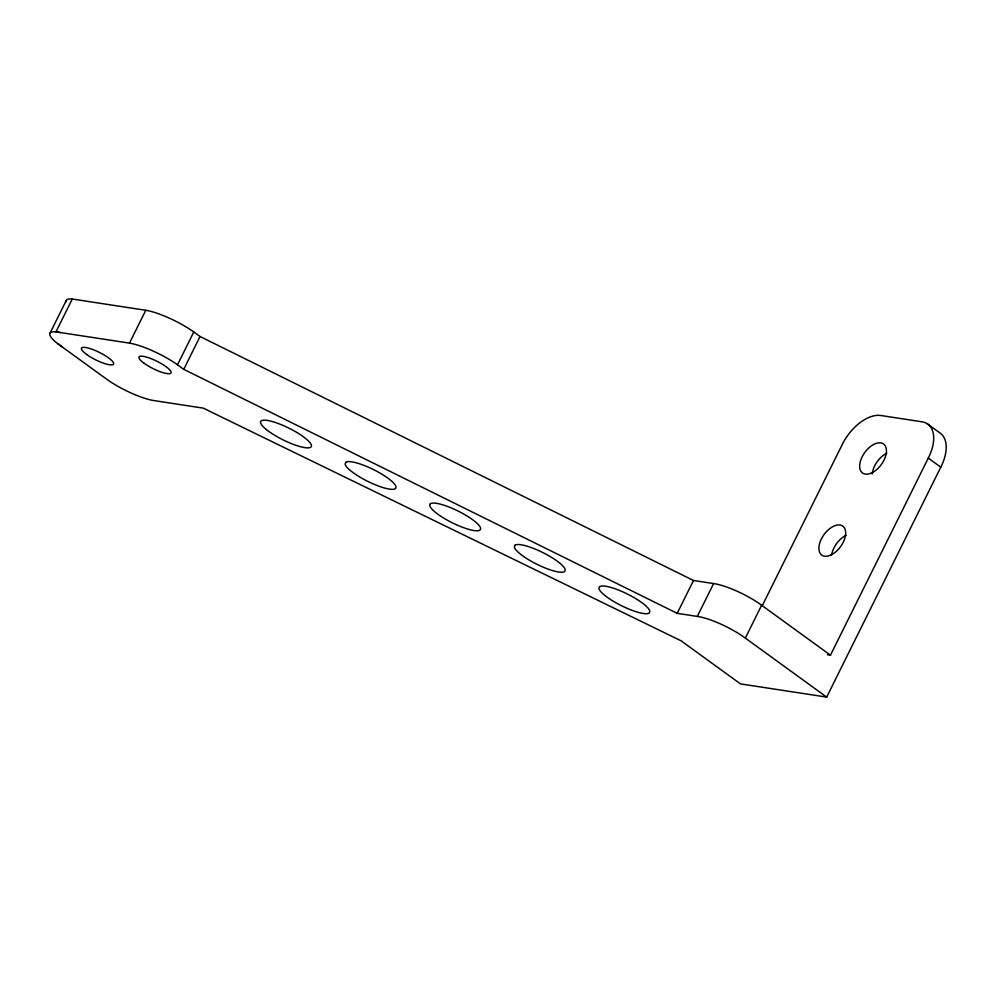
<?xml version="1.0" encoding="UTF-8"?>
<svg xmlns="http://www.w3.org/2000/svg" width="996" height="996" viewBox="0 0 996 996"><rect width="100%" height="100%" fill="white"/><g stroke="black" fill="none" stroke-linecap="round" stroke-linejoin="round"><path stroke-width="1.49" d="M49.949 333.336L66.259 300.493M762.177 605.892L842.068 444.901A36.889 21.09 -54 0 1 881.36 415.581L921.586 421.744A36.927 21.115 -54 0 1 928.272 458.11L830.465 655.181L761.629 605.257A36.64 8.454 26.4 0 0 713.609 583.569L693.502 580.494L200.047 336.499L193.797 331.954A38.483 8.914 26.4 0 0 145.777 310.279L72.26 299.024L55.963 331.867L54.481 331.743A33.777 7.831 26.4 0 0 55.963 342.313L62.549 347.193M60.507 332.564L55.963 331.867L129.468 343.122L145.777 310.279M927.102 423.636L939.614 432.725A36.927 21.115 -54 0 1 940.784 467.186L826.68 697.1L745.332 638.1A36.64 8.454 26.4 0 0 697.312 616.424L677.193 613.337L183.75 369.342L177.487 364.797L193.797 331.954M183.75 369.342L200.047 336.499M677.193 613.337L693.502 580.494M697.312 616.424L713.609 583.569M745.332 638.1L761.629 605.257M72.26 299.024L70.778 298.9A33.777 7.831 26.4 0 0 66.097 301.738M827.439 654.721L830.465 655.181M826.68 697.1L740.476 683.891L681.027 640.777L203.221 408.123L154.38 400.641A37.226 8.615 26.4 0 1 106.672 379.19L57.594 343.595M928.272 458.11L940.784 467.186M129.468 343.122A38.483 8.914 26.4 0 1 177.487 364.797M831.648 554.76A17.903 10.234 -54 0 1 846.065 535.325M872.235 473.922A17.903 10.234 -54 0 1 886.813 453.217M345.724 462.356L345.139 463.974A28.274 6.549 26.4 0 0 368.358 481.666A28.274 6.549 26.4 0 0 395.487 488.588L396.072 486.969A28.274 6.549 26.4 0 0 372.853 469.278A28.274 6.549 26.4 0 0 345.724 462.356M430.322 503.814L429.737 505.433A28.274 6.549 26.4 0 0 452.956 523.124A28.274 6.549 26.4 0 0 480.084 530.034L480.67 528.428A28.274 6.549 26.4 0 0 457.45 510.736A28.274 6.549 26.4 0 0 430.322 503.814M514.92 545.273L514.334 546.891A28.274 6.549 26.4 0 0 537.554 564.583A28.274 6.549 26.4 0 0 564.682 571.492L565.267 569.886A28.274 6.549 26.4 0 0 542.048 552.195A28.274 6.549 26.4 0 0 514.92 545.273M599.53 586.731L598.932 588.35A28.274 6.549 26.4 0 0 622.151 606.041A28.274 6.549 26.4 0 0 649.28 612.951L649.865 611.345A28.274 6.549 26.4 0 0 626.646 593.653A28.274 6.549 26.4 0 0 599.53 586.731M831.05 554.946A17.903 10.234 -54 0 0 844.459 527.93A17.903 10.234 -54 0 0 821.376 538.923A17.903 10.234 -54 0 0 831.05 554.946M871.799 472.839A17.903 10.234 -54 0 0 885.22 445.81A17.903 10.234 -54 0 0 862.125 456.815A17.903 10.234 -54 0 0 871.799 472.839M86.627 354.464A17.903 4.146 26.4 0 0 113.307 364.436A17.903 4.146 26.4 0 0 92.703 349.496A17.903 4.146 26.4 0 0 86.627 354.464M144.096 363.266A17.903 4.146 26.4 0 0 170.777 373.239A17.903 4.146 26.4 0 0 150.184 358.311A17.903 4.146 26.4 0 0 144.096 363.266M266.393 429.562A28.274 6.549 26.4 0 0 309.918 447.615A28.274 6.549 26.4 0 0 281.719 424.869A28.274 6.549 26.4 0 0 266.393 429.562"/></g></svg>
